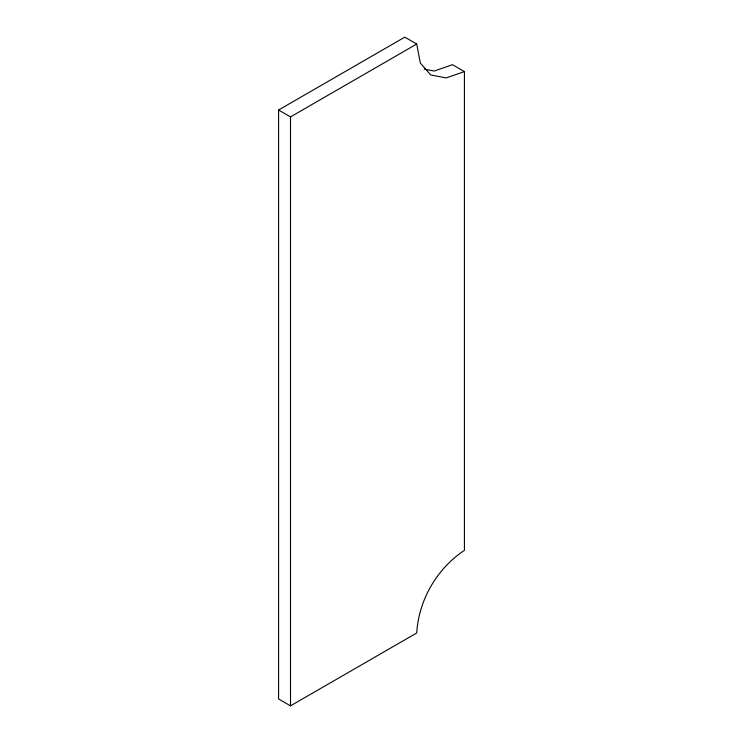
<?xml version="1.0" encoding="UTF-8"?>
<svg xmlns="http://www.w3.org/2000/svg" width="743" height="743" viewBox="0 0 743 743"><rect width="100%" height="100%" fill="white"/><g stroke="black" fill="none" stroke-linecap="round" stroke-linejoin="round"><path stroke-width="1.11" d="M278.579 110.01L404.777 37.15L416.712 44.032L420.343 63.025L430.68 74.922L446.162 77.931L464.421 71.588L464.421 550.349C436.828 568.664 418.773 599.935 416.712 632.99L290.504 705.85L278.579 698.968L278.579 110.01L290.504 116.902L416.712 44.032M424.281 69.108L434.237 71.049L452.496 64.697L464.421 71.588M290.504 116.902L290.504 705.85"/></g></svg>
